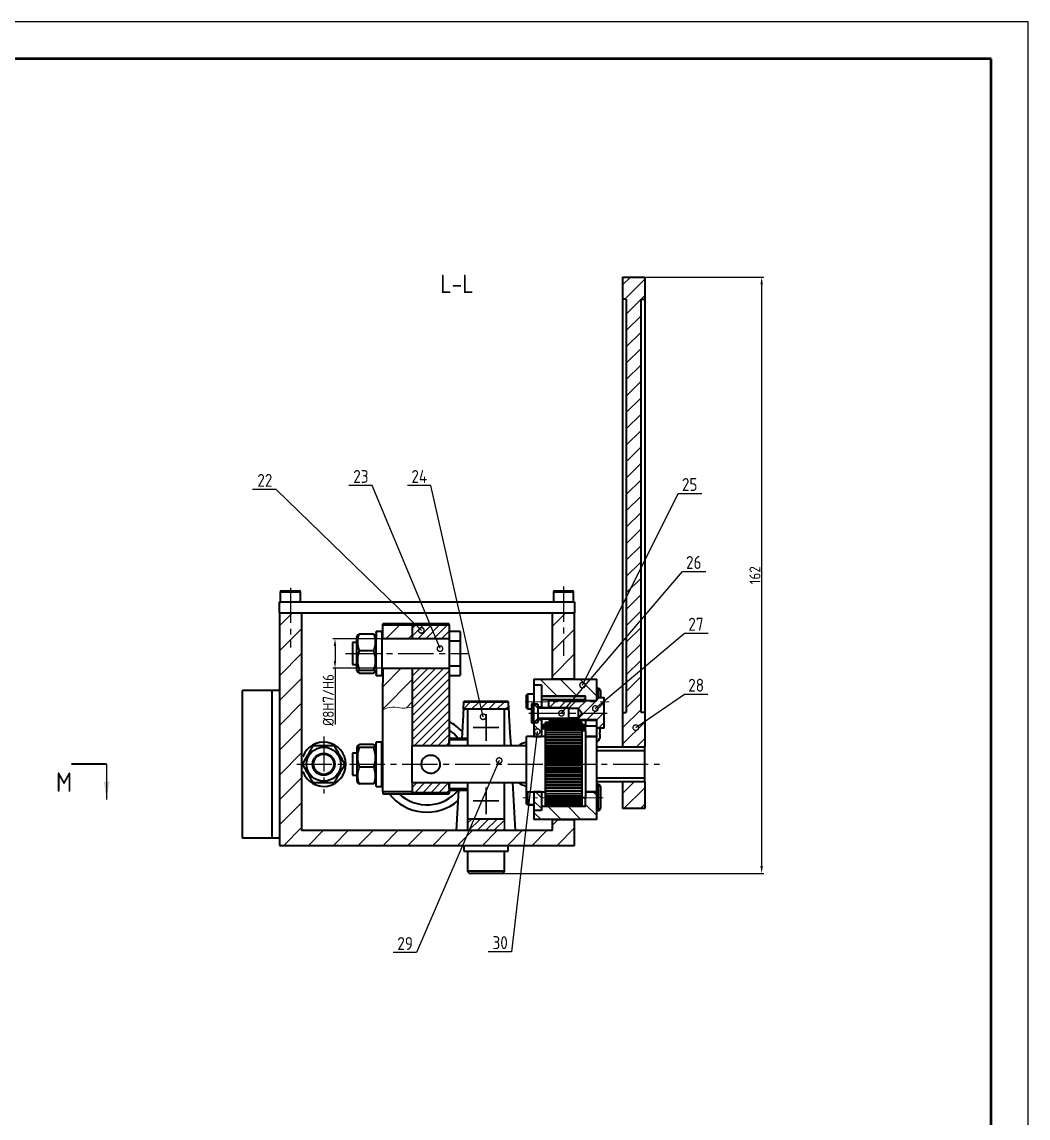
# Model space of a CAD drawing. Header units: millimetres. Extents: x -418 to 1730, y 105 to 1293.
# Drawn here: x 716 to 1262, y 699 to 1293 of the extents above; entities that cross this region are included whole.
import ezdxf
from ezdxf import colors
from ezdxf.entities.mleader import LeaderData, LeaderLine
from ezdxf.math import Vec2, Vec3

# ---------------------------------------------------------------- set-up
doc = ezdxf.new("R2010")
doc.units = ezdxf.units.MM
doc.linetypes.add('CENTER2', pattern=[28.575, 19.05, -3.175, 3.175, -3.175])
doc.linetypes.add('CENTERX2', pattern=[20.32, 12.7, -2.54, 2.54, -2.54])
for name, color, linetype, lineweight in [('中心线层', 6, 'CENTERX2', 15), ('剖面线层', 6, 'Continuous', 15), ('图形轮廓线', 7, 'Continuous', 35), ('图框线', 7, 'Continuous', 50), ('文字', 6, 'Continuous', 25), ('细实线', 6, 'Continuous', 25), ('轮廓实线层', 7, 'Continuous', 40)]:
    doc.layers.add(name, color=color, linetype=linetype, lineweight=lineweight)
doc.layers.add('细点画线', color=6, linetype='CENTER2')
doc.styles.get("Standard").update_dxf_attribs({"font": 'gbenor.shx', "bigfont": 'gbcbig.shx'})
doc.dimstyles.new('圆标注', dxfattribs={"dimtxt": 6, "dimasz": 4, "dimexe": 1.25, "dimexo": 0.625, "dimtad": 1, "dimlfac": 0.5, "dimdsep": 46, "dimtxsty": 'Standard', "dimcen": 2.5, "dimadec": 0, "dimazin": 0, "dimtfac": 1, "dimtmove": 0, "dimatfit": 3, "dimfxl": 1, "dimarcsym": 0})

# ---------------------------------------------------------------- blocks, each defined once
blk = doc.blocks.new('*D42')
at = {"layer": 'Defpoints', "color": 0, "transparency": 16777216}
for p in [(922.26, 958.68), (886.1, 942.68), (923.22, 942.68)]:
    blk.add_point(p, dxfattribs=at)
at = {"layer": '文字', "color": 0, "lineweight": -2, "transparency": 16777216}
for p, q in [((921.63, 958.68), (884.85, 958.68)), ((886.1, 954.68), (886.1, 946.68)), ((922.6, 942.68), (884.85, 942.68)), ((886.1, 942.68), (886.1, 912.18))]:
    blk.add_line(p, q, dxfattribs=at)
at = {"layer": '文字', "color": 0, "transparency": 16777216}
for points in [[(885.43, 954.68), (886.76, 954.68), (886.1, 958.68)], [(885.43, 946.68), (886.76, 946.68), (886.1, 942.68)]]:
    blk.add_solid(points, dxfattribs=at)
at = {"layer": '文字', "color": 0, "transparency": 16777216, "insert": (882.47, 925.43), "char_height": 6, "attachment_point": 5, "rotation": 90}
blk.add_mtext('%%C8H7/H6', dxfattribs=at)
blk = doc.blocks.new('_DotSmall')
at = {"color": 0, "linetype": 'ByBlock', "const_width": 0.5}
blk.add_lwpolyline([(-0.0625, 0, 1), (0.0625, 0, 1)], format="xyb", close=True, dxfattribs=at)
blk = doc.blocks.new('*D54')
at = {"layer": 'Defpoints', "color": 0, "transparency": 16777216}
for p in [(1053.96, 1154.68), (976.46, 831.48), (1117.35, 831.48)]:
    blk.add_point(p, dxfattribs=at)
at = {"layer": '文字', "color": 0, "lineweight": -2, "transparency": 16777216}
for p, q in [((1054.58, 1154.68), (1118.6, 1154.68)), ((1117.35, 1150.68), (1117.35, 835.48)), ((977.08, 831.48), (1118.6, 831.48))]:
    blk.add_line(p, q, dxfattribs=at)
at = {"layer": '文字', "color": 0, "transparency": 16777216}
for points in [[(1116.69, 1150.68), (1118.02, 1150.68), (1117.35, 1154.68)], [(1116.69, 835.48), (1118.02, 835.48), (1117.35, 831.48)]]:
    blk.add_solid(points, dxfattribs=at)
at = {"layer": '文字', "color": 0, "transparency": 16777216, "insert": (1113.73, 993.08), "char_height": 6, "attachment_point": 5, "rotation": 90}
blk.add_mtext('162', dxfattribs=at)

msp = doc.modelspace()

# ---------------------------------------------------------------- hatches: boundary and pattern name
at = {"layer": '剖面线层'}
h = msp.add_hatch(dxfattribs=at)
h.set_pattern_fill('ANSI31', color=256, scale=1.98)
h.set_pattern_definition([(45, (-3231.849, -954.1213), (-4.445227, 4.445227), [])])
h.paths.add_polyline_path([(1051.956, 1142.682), (1053.956, 1142.682), (1053.956, 1154.682), (1041.956, 1154.682), (1041.956, 1142.682), (1043.956, 1142.682), (1043.956, 978.453), (1051.956, 993.64)])
h.paths.add_polyline_path([(1051.956, 966.963), (1043.956, 957.935), (1043.956, 933.197), (1051.956, 939.094)])
h.paths.add_polyline_path([(1051.956, 993.64), (1043.956, 978.453), (1043.956, 957.935), (1051.956, 966.963)])
h.paths.add_polyline_path([(1053.956, 918.682), (1051.956, 918.682), (1051.956, 939.094), (1043.956, 933.197), (1043.956, 918.682), (1041.956, 918.682), (1041.956, 900.182), (1053.956, 900.182)])
h.paths.add_polyline_path([(1053.956, 881.182), (1041.956, 881.182), (1041.956, 866.682), (1053.956, 866.682)])
h = msp.add_hatch(dxfattribs=at)
h.set_pattern_fill('ANSI31', color=256, scale=3)
h.set_pattern_definition([(45, (-3231.849, -859.192), (-6.735192, 6.735192), [])])
h.paths.add_polyline_path([(867.956, 972.682), (855.956, 972.682), (855.956, 846.682), (958.607, 846.682), (962.225, 854.682), (867.956, 854.682)])
h.paths.add_polyline_path([(1015.956, 846.682), (1015.956, 860.682), (1003.956, 860.682), (1003.956, 854.682), (962.225, 854.682), (958.607, 846.682)])
h.paths.add_polyline_path([(1015.956, 972.682), (1003.956, 972.682), (1003.956, 936.682), (1015.956, 936.682)])
h = msp.add_hatch(dxfattribs=at)
h.set_pattern_fill('ANSI31', color=256, scale=2.7)
h.set_pattern_definition([(45, (-3231.849, -859.192), (-6.061673, 6.061673), [])])
edge = h.paths.add_edge_path()
edge.add_line((927.956, 942.682), (911.956, 942.682))
edge.add_line((911.956, 942.682), (911.956, 935.041))
edge.add_line((911.956, 935.041), (911.956, 920.154))
edge.add_spline(control_points=[(911.956, 920.154), (913.688, 920.866), (917.113, 922.274), (922.563, 920.585), (926.14, 921.313), (927.956, 921.682)], knot_values=[0, 0, 0, 0, 0.9083477, 1.7966765, 2.7128512, 2.7128512, 2.7128512, 2.7128512], degree=3, periodic=0)
edge.add_line((927.956, 921.682), (927.956, 942.682))
h.paths.add_polyline_path([(911.956, 966.174), (911.956, 958.682), (927.956, 958.682), (927.956, 966.174)])
h = msp.add_hatch(dxfattribs=at)
h.set_pattern_fill('ANSI31', color=256, scale=0.96)
h.set_pattern_definition([(45, (-3231.849, -859.1918), (-2.1552615, 2.1552615), [])])
h.paths.add_polyline_path([(947.956, 939.369), (947.956, 942.682), (927.956, 942.682), (927.956, 935.041), (927.956, 900.682), (947.956, 900.682)])
h.paths.add_polyline_path([(938.068, 966.174), (931.236, 966.174), (932.618, 963.674, -1), (933.162, 962.689, -1), (932.618, 963.674), (931.236, 966.174), (927.956, 966.174), (927.956, 958.682), (940.952, 958.682)])
h.paths.add_polyline_path([(947.956, 966.174), (938.068, 966.174), (940.952, 958.682), (947.956, 958.682), (947.956, 961.996)])
h.paths.add_polyline_path([(947.956, 880.682), (927.956, 880.682), (927.956, 875.19), (947.956, 875.19)])
h = msp.add_hatch(dxfattribs=at)
h.set_pattern_fill('ANSI31', color=256, scale=2.4, angle=90)
h.set_pattern_definition([(135, (-3391.959, -795.004), (-5.388154, -5.388154), [])])
h.paths.add_polyline_path([(993.956, 936.682), (993.956, 933.682), (997.956, 933.682), (997.956, 927.682), (1021.956, 927.682), (1021.956, 925.282), (1027.956, 925.282), (1027.956, 936.682)])
h.paths.add_polyline_path([(1021.956, 867.682), (997.956, 867.682), (997.956, 865.682), (993.956, 865.682), (993.956, 860.682), (1027.956, 860.682), (1027.956, 875.682), (1021.956, 875.682), (1021.956, 872.682)])
h = msp.add_hatch(dxfattribs=at)
h.set_pattern_fill('ANSI31', color=256, scale=1.2)
h.set_pattern_definition([(45, (-3391.9588, -795.0042), (-2.6940768, 2.6940768), [])])
h.paths.add_polyline_path([(1031.956, 926.859), (1027.956, 926.859), (1027.956, 925.282), (1001.956, 925.282), (1001.956, 921.282), (1012.656, 921.282), (1012.656, 920.782), (1017.956, 920.782), (1017.956, 915.782), (1012.656, 915.782), (1012.656, 915.282), (1001.956, 915.282), (1001.956, 914.773), (1027.956, 914.773), (1027.956, 910.282), (1031.956, 910.282)])
h = msp.add_hatch(dxfattribs=at)
h.set_pattern_fill('ANSI31', color=256, scale=1.32, angle=90)
h.set_pattern_definition([(135, (-3231.849, -795.0042), (-2.9634845, -2.9634845), [])])
h.paths.add_polyline_path([(997.956, 914.782), (995.956, 914.782), (995.956, 913.282), (993.956, 913.282), (993.956, 905.682), (997.956, 905.682)])
h.paths.add_polyline_path([(993.956, 868.546), (995.955, 865.682), (997.956, 865.682), (997.956, 867.682), (997.956, 875.682), (993.956, 875.682)])
at = {"layer": '文字'}
h = msp.add_hatch(dxfattribs=at)
h.set_pattern_fill('ANSI31', color=256, scale=1.02)
h.set_pattern_definition([(45, (-3231.849, -954.1213), (-2.2899653, 2.2899653), [])])
h.paths.add_polyline_path([(979.969, 924.456), (964.741, 924.456), (965.566, 920.427), (980.199, 920.427)])
h.paths.add_polyline_path([(964.741, 924.456), (955.943, 924.456), (955.713, 920.427), (965.566, 920.427)])
h.paths.add_polyline_path([(977.956, 860.937), (957.956, 860.937), (957.956, 854.682), (977.956, 854.682)])

# ---------------------------------------------------------------- linework, layer by layer
at = {"layer": '中心线层'}
for p, q in [((989.107, 924.517), (1034.682, 924.517)), ((1031.5, 872.406), (987.877, 872.406))]:
    msp.add_line(p, q, dxfattribs=at)
at = {"layer": '剖面线层'}
for p, q in [((1012.656, 920.782), (995.956, 920.782)), ((1012.656, 921.282), (1017.956, 921.282)), ((1012.656, 915.782), (995.956, 915.782)), ((1012.656, 915.282), (1017.956, 915.282)), ((989.956, 869.082), (993.956, 869.082))]:
    msp.add_line(p, q, dxfattribs=at)
msp.add_spline([(911.956, 920.154), (917.199, 921.644), (922.495, 921.051), (927.956, 921.682)], degree=3, dxfattribs=at)
at = {"layer": '图形轮廓线'}
for p, q in [((1017.956, 921.282), (1017.956, 920.782)), ((1017.956, 921.282), (1019.857, 918.282)), ((967.956, 917.783), (967.956, 903.326)), ((1019.857, 918.282), (1017.956, 915.282)), ((1017.956, 915.282), (1017.956, 915.782)), ((974.868, 910.555), (961.044, 910.555)), ((967.956, 863.581), (967.956, 878.038)), ((974.868, 870.81), (961.044, 870.81)), ((977.956, 860.937), (977.956, 854.682))]:
    msp.add_line(p, q, dxfattribs=at)
at = {"layer": '图框线'}
for p, q in [((1241.774, 1272.923), (-368.997, 1272.923)), ((1241.774, 124.923), (1241.774, 1272.923))]:
    msp.add_line(p, q, dxfattribs=at)
at = {"layer": '文字'}
msp.add_line((762.3, 890.682), (762.3, 871.632), dxfattribs=at)
msp.add_solid([(762.3, 871.632), (763.824, 881.157), (760.776, 881.157)], dxfattribs=at)
at = {"layer": '细实线'}
for p, q in [((1261.774, 1292.923), (-418.226, 1292.923)), ((1261.774, 104.923), (1261.774, 1292.923))]:
    msp.add_line(p, q, dxfattribs=at)
at = {"layer": '细点画线'}
for p, q in [((861.956, 986.333), (861.956, 953.839)), ((1009.956, 986.909), (1009.956, 949.335)), ((891.807, 950.682), (958.71, 950.682)), ((991.203, 918.282), (1033.559, 918.282)), ((879.956, 905.764), (879.956, 874.867)), ((865.412, 890.682), (1062.067, 890.682))]:
    msp.add_line(p, q, dxfattribs=at)
at = {"layer": '轮廓实线层'}
for p, q in [((1041.956, 1154.682), (1053.956, 1154.682)), ((1041.956, 1154.682), (1041.956, 1142.682)), ((1053.956, 1154.682), (1053.956, 1142.682)), ((1043.956, 1142.682), (1041.956, 1142.682)), ((1041.956, 1142.682), (1041.956, 1130.682)), ((1043.956, 1142.682), (1043.956, 918.682)), ((1051.956, 1142.682), (1053.956, 1142.682)), ((1051.956, 918.682), (1051.956, 1142.682)), ((1053.956, 1142.682), (1053.956, 1130.682)), ((1041.956, 1130.682), (1041.956, 930.682)), ((1053.956, 1130.682), (1053.956, 930.682)), ((856.456, 983.932), (856.456, 978.682)), ((861.956, 983.932), (856.456, 983.932)), ((857.206, 984.682), (861.956, 984.682)), ((861.956, 984.682), (866.706, 984.682)), ((867.456, 983.932), (861.956, 983.932)), ((867.456, 978.682), (867.456, 983.932)), ((1004.456, 983.932), (1004.456, 978.682)), ((1009.956, 983.932), (1004.456, 983.932)), ((1005.206, 984.682), (1009.956, 984.682)), ((1009.956, 984.682), (1014.706, 984.682)), ((1015.456, 983.932), (1009.956, 983.932)), ((1015.456, 978.682), (1015.456, 983.932)), ((855.956, 972.682), (855.956, 978.682)), ((855.956, 978.682), (1015.956, 978.682)), ((1015.956, 978.682), (1015.956, 972.682)), ((855.956, 972.682), (1015.956, 972.682)), ((855.956, 972.682), (855.956, 846.682)), ((855.956, 972.682), (867.956, 972.682)), ((867.956, 972.682), (867.956, 854.682)), ((1003.956, 936.682), (1003.956, 972.682)), ((1003.956, 972.682), (1015.956, 972.682)), ((1015.956, 936.682), (1015.956, 972.682)), ((911.556, 962.682), (908.356, 962.682)), ((908.356, 961.996), (908.356, 962.682)), ((911.556, 961.996), (911.556, 962.682)), ((927.956, 966.682), (911.956, 966.682)), ((911.956, 958.682), (911.956, 966.682)), ((911.956, 966.174), (927.956, 966.174)), ((947.956, 966.682), (927.956, 966.682)), ((927.956, 966.174), (927.956, 966.682)), ((927.956, 966.174), (947.956, 966.174)), ((927.956, 966.174), (927.956, 958.682)), ((947.956, 966.174), (947.956, 966.682)), ((947.956, 966.174), (947.956, 961.996)), ((953.956, 962.682), (947.956, 962.682)), ((953.956, 962.682), (953.956, 957.316)), ((897.956, 956.682), (895.556, 956.682)), ((895.556, 956.682), (895.556, 944.682)), ((898.65, 960.776), (897.956, 959.932)), ((897.956, 941.432), (897.956, 959.932)), ((899.282, 961.379), (898.65, 960.776)), ((899.282, 961.379), (907.03, 961.379)), ((907.758, 960.777), (907.03, 961.379)), ((908.356, 959.932), (907.758, 960.777)), ((908.356, 961.996), (908.356, 959.023)), ((908.356, 942.342), (908.356, 959.023)), ((911.556, 961.996), (911.556, 957.611)), ((947.956, 958.682), (911.556, 958.682)), ((911.556, 957.611), (911.556, 943.754)), ((947.956, 961.996), (947.956, 957.316)), ((953.956, 957.316), (947.956, 957.316)), ((947.956, 957.316), (947.956, 944.049)), ((953.956, 957.316), (953.956, 944.049)), ((899.282, 952.265), (907.03, 952.265)), ((895.556, 944.682), (897.956, 944.682)), ((897.956, 941.432), (898.391, 940.783)), ((899.282, 941.568), (907.03, 941.568)), ((899.282, 939.985), (907.03, 939.985)), ((907.921, 940.77), (908.356, 941.432)), ((908.356, 942.342), (908.356, 939.369)), ((908.356, 938.682), (908.356, 939.369)), ((908.356, 938.682), (911.556, 938.682)), ((911.556, 943.754), (911.556, 939.369)), ((911.556, 942.682), (947.956, 942.682)), ((911.556, 938.682), (911.556, 939.369)), ((911.956, 942.682), (911.956, 935.041)), ((927.956, 942.682), (927.956, 900.682)), ((927.956, 942.682), (927.956, 935.041)), ((947.956, 944.049), (947.956, 939.369)), ((947.956, 944.049), (953.956, 944.049)), ((947.956, 939.369), (947.956, 900.682)), ((947.956, 938.682), (953.956, 938.682)), ((953.956, 944.049), (953.956, 938.682)), ((911.956, 875.85), (911.956, 935.041)), ((993.956, 936.682), (1027.956, 936.682)), ((993.956, 936.682), (993.956, 933.682)), ((993.956, 933.682), (997.956, 933.682)), ((993.956, 933.682), (993.956, 923.282)), ((997.956, 933.682), (997.956, 921.782)), ((997.956, 933.682), (997.956, 927.682)), ((1015.956, 936.682), (1003.956, 936.682)), ((1027.956, 925.282), (1027.956, 936.682)), ((835.956, 850.682), (835.956, 930.682)), ((851.956, 930.682), (835.956, 930.682)), ((851.956, 850.682), (851.956, 930.682)), ((855.956, 930.682), (851.956, 930.682)), ((990.356, 928.682), (989.956, 928.282)), ((989.956, 927.951), (989.956, 928.282)), ((989.956, 921.082), (989.956, 927.951)), ((993.956, 928.682), (990.356, 928.682)), ((990.356, 928.682), (990.356, 928.314)), ((990.356, 928.314), (990.356, 920.682)), ((997.956, 927.682), (1021.956, 927.682)), ((997.956, 927.485), (1021.956, 927.485)), ((1021.956, 925.282), (1021.956, 927.682)), ((1028.956, 931.682), (1027.956, 931.682)), ((1027.956, 925.282), (1027.956, 926.859)), ((1027.956, 926.859), (1031.956, 926.859)), ((1028.956, 931.038), (1028.956, 931.682)), ((1028.956, 926.859), (1028.956, 931.038)), ((1029.956, 930.682), (1029.956, 930.13)), ((1029.956, 930.13), (1029.956, 926.859)), ((1031.956, 910.282), (1031.956, 926.859)), ((1041.956, 930.682), (1041.956, 918.682)), ((1053.956, 930.682), (1053.956, 900.182)), ((955.713, 920.427), (955.943, 924.456)), ((955.943, 924.456), (955.956, 924.682)), ((955.943, 924.456), (979.969, 924.456)), ((979.956, 924.682), (955.956, 924.682)), ((979.956, 924.682), (979.969, 924.456)), ((979.969, 924.456), (980.199, 920.427)), ((989.956, 921.082), (990.356, 920.682)), ((993.756, 923.482), (992.656, 923.482)), ((992.656, 923.482), (992.656, 913.082)), ((995.956, 921.282), (993.756, 923.482)), ((993.756, 923.482), (993.756, 913.082)), ((995.956, 923.282), (993.956, 923.282)), ((995.956, 923.282), (995.956, 921.782)), ((995.956, 921.782), (997.956, 921.782)), ((995.956, 921.782), (995.956, 921.282)), ((1012.656, 921.282), (995.956, 921.282)), ((995.956, 921.282), (995.956, 915.282)), ((1021.956, 925.649), (997.956, 925.649)), ((997.956, 921.782), (997.956, 921.282)), ((1001.956, 921.282), (1001.956, 925.282)), ((1001.956, 925.282), (1027.956, 925.282)), ((1012.656, 921.282), (1012.656, 915.282)), ((1017.956, 920.782), (1012.656, 920.782)), ((1017.956, 920.782), (1017.956, 915.782)), ((1021.956, 925.282), (1027.956, 925.282)), ((980.199, 920.427), (955.713, 920.427)), ((957.956, 920.427), (957.956, 900.682)), ((977.956, 900.682), (977.956, 920.427)), ((990.356, 920.682), (992.656, 920.682)), ((993.756, 913.082), (995.956, 915.282)), ((995.956, 915.282), (1012.656, 915.282)), ((995.956, 915.282), (995.956, 914.782)), ((997.956, 914.782), (995.956, 914.782)), ((995.956, 914.782), (995.956, 913.282)), ((997.956, 915.282), (997.956, 914.782)), ((997.956, 914.782), (997.956, 905.682)), ((1001.956, 914.773), (1001.956, 915.282)), ((1027.956, 914.773), (1001.956, 914.773)), ((1001.956, 914.773), (1001.956, 914.599)), ((1012.656, 915.782), (1017.956, 915.782)), ((1027.956, 910.282), (1027.956, 914.773)), ((1041.956, 918.682), (1043.956, 918.682)), ((1041.956, 918.682), (1041.956, 900.182)), ((1053.956, 918.682), (1051.956, 918.682)), ((992.656, 913.082), (993.756, 913.082)), ((993.956, 913.282), (995.956, 913.282)), ((993.956, 913.282), (993.956, 905.682)), ((999.956, 912.06), (997.956, 912.06)), ((999.956, 911.666), (997.956, 911.666)), ((999.956, 911.271), (997.956, 911.271)), ((999.956, 910.877), (997.956, 910.877)), ((999.956, 909.782), (997.956, 909.782)), ((1019.956, 913.282), (999.956, 913.282)), ((999.956, 913.282), (999.956, 913.204)), ((999.956, 913.204), (1019.956, 913.204)), ((999.956, 913.204), (999.956, 913.188)), ((1019.956, 913.188), (999.956, 913.188)), ((999.956, 913.188), (999.956, 912.955)), ((999.956, 912.955), (1019.956, 912.955)), ((999.956, 912.955), (999.956, 912.923)), ((1019.956, 912.923), (999.956, 912.923)), ((999.956, 912.923), (999.956, 912.536)), ((999.956, 912.536), (1019.956, 912.536)), ((999.956, 912.536), (999.956, 912.488)), ((1019.956, 912.488), (999.956, 912.488)), ((999.956, 912.488), (999.956, 911.951)), ((999.956, 911.951), (1019.956, 911.951)), ((999.956, 911.951), (999.956, 911.888)), ((1019.956, 911.888), (999.956, 911.888)), ((999.956, 911.888), (999.956, 911.204)), ((999.956, 911.204), (1019.956, 911.204)), ((999.956, 911.204), (999.956, 911.126)), ((1019.956, 911.126), (999.956, 911.126)), ((999.956, 911.126), (999.956, 910.3)), ((999.956, 910.3), (1019.956, 910.3)), ((999.956, 910.3), (999.956, 910.208)), ((1019.956, 910.208), (999.956, 910.208)), ((999.956, 910.208), (999.956, 909.248)), ((999.956, 909.248), (1019.956, 909.248)), ((999.956, 909.248), (999.956, 909.142)), ((1019.956, 909.142), (999.956, 909.142)), ((999.956, 909.142), (999.956, 908.054)), ((1001.956, 914.599), (1027.956, 914.599)), ((1001.956, 914.593), (1001.956, 914.599)), ((1001.956, 914.593), (1027.956, 914.593)), ((1019.956, 913.282), (1019.956, 913.204)), ((1019.956, 913.204), (1019.956, 913.188)), ((1019.956, 913.188), (1019.956, 912.955)), ((1019.956, 912.955), (1019.956, 912.923)), ((1019.956, 912.923), (1019.956, 912.536)), ((1019.956, 912.536), (1019.956, 912.488)), ((1019.956, 912.488), (1019.956, 911.951)), ((1021.956, 912.06), (1019.956, 912.06)), ((1019.956, 911.951), (1019.956, 911.888)), ((1019.956, 911.888), (1019.956, 911.204)), ((1021.956, 911.666), (1019.956, 911.666)), ((1021.956, 911.271), (1019.956, 911.271)), ((1019.956, 911.204), (1019.956, 911.126)), ((1019.956, 911.126), (1019.956, 910.3)), ((1021.956, 910.877), (1019.956, 910.877)), ((1019.956, 910.3), (1019.956, 910.208)), ((1019.956, 910.208), (1019.956, 909.248)), ((1021.956, 909.782), (1019.956, 909.782)), ((1019.956, 909.248), (1019.956, 909.142)), ((1019.956, 909.142), (1019.956, 908.054)), ((1021.956, 914.593), (1021.956, 911.282)), ((1027.956, 911.282), (1021.956, 911.282)), ((1021.956, 908.682), (1021.956, 911.282)), ((1027.956, 905.682), (1027.956, 911.282)), ((1031.956, 910.282), (1027.956, 910.282)), ((1029.528, 909.97), (1029.448, 910.282)), ((1029.518, 909.969), (1029.556, 909.572)), ((1029.556, 909.572), (1029.556, 907.822)), ((957.956, 904.682), (947.956, 904.682)), ((947.956, 904.099), (957.956, 904.099)), ((947.956, 900.682), (947.956, 904.099)), ((999.956, 905.682), (989.956, 905.682)), ((989.956, 890.682), (989.956, 905.682)), ((993.956, 905.682), (997.956, 905.682)), ((999.956, 908.054), (1019.956, 908.054)), ((999.956, 908.054), (999.956, 907.936)), ((1019.956, 907.936), (999.956, 907.936)), ((999.956, 907.936), (999.956, 906.728)), ((999.956, 906.728), (1019.956, 906.728)), ((999.956, 906.728), (999.956, 906.598)), ((1019.956, 906.598), (999.956, 906.598)), ((999.956, 906.598), (999.956, 905.335)), ((1019.956, 905.335), (999.956, 905.335)), ((999.956, 905.335), (999.956, 905.28)), ((999.956, 905.28), (1019.956, 905.28)), ((999.956, 905.28), (999.956, 905.139)), ((1019.956, 905.139), (999.956, 905.139)), ((999.956, 905.139), (999.956, 903.885)), ((1019.956, 903.885), (999.956, 903.885)), ((999.956, 903.885), (999.956, 903.72)), ((999.956, 903.72), (1019.956, 903.72)), ((999.956, 903.72), (999.956, 903.57)), ((1019.956, 903.57), (999.956, 903.57)), ((999.956, 903.57), (999.956, 902.335)), ((1021.956, 908.682), (1019.956, 908.682)), ((1019.956, 908.054), (1019.956, 907.936)), ((1019.956, 907.936), (1019.956, 906.728)), ((1019.956, 906.728), (1019.956, 906.598)), ((1019.956, 906.598), (1019.956, 905.335)), ((1019.956, 905.335), (1019.956, 905.28)), ((1019.956, 905.28), (1019.956, 905.139)), ((1019.956, 905.139), (1019.956, 903.885)), ((1019.956, 903.885), (1019.956, 903.72)), ((1019.956, 903.72), (1019.956, 903.57)), ((1019.956, 903.57), (1019.956, 902.335)), ((1021.956, 908.682), (1021.956, 872.682)), ((1027.956, 905.682), (1021.956, 905.682)), ((1021.956, 905.682), (1027.956, 905.682)), ((1027.956, 890.682), (1027.956, 905.682)), ((1029.518, 907.822), (1029.518, 906.742)), ((1029.556, 907.822), (1029.518, 907.822)), ((1029.518, 906.742), (1029.556, 906.742)), ((1029.556, 904.993), (1029.518, 904.596)), ((1029.556, 906.742), (1029.556, 904.993)), ((898.471, 900.824), (897.956, 899.932)), ((897.956, 899.932), (897.956, 881.432)), ((907.03, 901.379), (899.282, 901.379)), ((907.03, 899.797), (899.282, 899.797)), ((908.356, 899.932), (907.817, 900.866)), ((911.556, 902.682), (908.356, 902.682)), ((908.356, 890.682), (908.356, 902.682)), ((911.556, 890.682), (911.556, 902.682)), ((911.556, 899.662), (911.956, 900.682)), ((911.956, 898.682), (911.556, 898.682)), ((989.956, 900.682), (927.956, 900.682)), ((927.956, 890.682), (927.956, 900.682)), ((1019.956, 902.335), (999.956, 902.335)), ((999.956, 902.335), (999.956, 902.062)), ((999.956, 902.062), (1019.956, 902.062)), ((999.956, 902.062), (999.956, 901.903)), ((1019.956, 901.903), (999.956, 901.903)), ((999.956, 901.903), (999.956, 900.697)), ((1019.956, 900.697), (999.956, 900.697)), ((999.956, 900.697), (999.956, 900.317)), ((999.956, 900.317), (1019.956, 900.317)), ((999.956, 900.317), (999.956, 900.15)), ((1019.956, 900.15), (999.956, 900.15)), ((999.956, 900.15), (999.956, 898.982)), ((1019.956, 898.982), (999.956, 898.982)), ((999.956, 898.982), (999.956, 898.498)), ((999.956, 898.498), (1019.956, 898.498)), ((999.956, 898.498), (999.956, 898.326)), ((1019.956, 898.326), (999.956, 898.326)), ((999.956, 898.326), (999.956, 897.204)), ((1019.956, 897.204), (999.956, 897.204)), ((999.956, 897.204), (999.956, 896.62)), ((1019.956, 902.335), (1019.956, 902.062)), ((1019.956, 902.062), (1019.956, 901.903)), ((1019.956, 901.903), (1019.956, 900.697)), ((1019.956, 900.697), (1019.956, 900.317)), ((1019.956, 900.317), (1019.956, 900.15)), ((1019.956, 900.15), (1019.956, 898.982)), ((1019.956, 898.982), (1019.956, 898.498)), ((1019.956, 898.498), (1019.956, 898.326)), ((1019.956, 898.326), (1019.956, 897.204)), ((1019.956, 897.204), (1019.956, 896.62)), ((1027.956, 900.182), (1053.956, 900.182)), ((1053.956, 898.014), (1027.956, 898.014)), ((1053.956, 898.014), (1053.956, 900.182)), ((1053.956, 883.351), (1053.956, 898.014)), ((897.956, 896.682), (895.556, 896.682)), ((895.556, 896.682), (895.556, 884.682)), ((999.956, 896.62), (1019.956, 896.62)), ((999.956, 896.62), (999.956, 896.443)), ((1019.956, 896.443), (999.956, 896.443)), ((999.956, 896.443), (999.956, 895.377)), ((1019.956, 895.377), (999.956, 895.377)), ((999.956, 895.377), (999.956, 894.697)), ((999.956, 894.697), (1019.956, 894.697)), ((999.956, 894.697), (999.956, 894.516)), ((1019.956, 894.516), (999.956, 894.516)), ((999.956, 894.516), (999.956, 893.513)), ((1019.956, 893.513), (999.956, 893.513)), ((999.956, 893.513), (999.956, 892.743)), ((999.956, 892.743), (1019.956, 892.743)), ((999.956, 892.743), (999.956, 892.561)), ((1019.956, 892.561), (999.956, 892.561)), ((999.956, 892.561), (999.956, 891.628)), ((999.956, 891.628), (1019.956, 891.628)), ((999.956, 891.628), (999.956, 890.774)), ((1019.956, 896.62), (1019.956, 896.443)), ((1019.956, 896.443), (1019.956, 895.377)), ((1019.956, 895.377), (1019.956, 894.697)), ((1019.956, 894.697), (1019.956, 894.516)), ((1019.956, 894.516), (1019.956, 893.513)), ((1019.956, 893.513), (1019.956, 892.743)), ((1019.956, 892.743), (1019.956, 892.561)), ((1019.956, 892.561), (1019.956, 891.628)), ((1019.956, 891.628), (1019.956, 890.774)), ((762.3, 890.682), (743.25, 890.682)), ((907.03, 889.1), (899.282, 889.1)), ((908.356, 878.682), (908.356, 890.682)), ((911.556, 878.682), (911.556, 890.682)), ((927.956, 880.682), (927.956, 890.682)), ((989.956, 875.682), (989.956, 890.682)), ((999.956, 890.774), (1019.956, 890.774)), ((999.956, 890.774), (999.956, 890.591)), ((1019.956, 890.591), (999.956, 890.591)), ((999.956, 890.591), (999.956, 889.736)), ((1019.956, 889.736), (999.956, 889.736)), ((999.956, 889.736), (999.956, 888.804)), ((999.956, 888.804), (1019.956, 888.804)), ((999.956, 888.804), (999.956, 888.621)), ((1019.956, 888.621), (999.956, 888.621)), ((999.956, 888.621), (999.956, 887.851)), ((1019.956, 887.851), (999.956, 887.851)), ((999.956, 887.851), (999.956, 886.848)), ((999.956, 886.848), (1019.956, 886.848)), ((999.956, 886.848), (999.956, 886.667)), ((1019.956, 886.667), (999.956, 886.667)), ((999.956, 886.667), (999.956, 885.988)), ((1019.956, 885.988), (999.956, 885.988)), ((999.956, 885.988), (999.956, 884.922)), ((1019.956, 890.774), (1019.956, 890.591)), ((1019.956, 890.591), (1019.956, 889.736)), ((1019.956, 889.736), (1019.956, 888.804)), ((1019.956, 888.804), (1019.956, 888.621)), ((1019.956, 888.621), (1019.956, 887.851)), ((1019.956, 887.851), (1019.956, 886.848)), ((1019.956, 886.848), (1019.956, 886.667)), ((1019.956, 886.667), (1019.956, 885.988)), ((1019.956, 885.988), (1019.956, 884.922)), ((1027.956, 875.682), (1027.956, 890.682)), ((895.556, 884.682), (897.956, 884.682)), ((897.956, 881.432), (898.471, 880.54)), ((898.554, 880.588), (899.282, 879.985)), ((907.03, 879.985), (899.282, 879.985)), ((907.03, 879.985), (907.662, 880.588)), ((907.817, 880.499), (908.356, 881.432)), ((911.556, 882.682), (911.956, 882.682)), ((911.956, 880.682), (911.556, 881.702)), ((927.956, 880.682), (989.956, 880.682)), ((927.956, 880.682), (927.956, 875.19)), ((947.956, 877.266), (947.956, 880.682)), ((947.956, 880.682), (947.956, 875.19)), ((957.956, 880.682), (957.956, 854.682)), ((977.956, 860.937), (977.956, 880.682)), ((983.956, 854.682), (982.47, 880.682)), ((999.956, 884.922), (1019.956, 884.922)), ((999.956, 884.922), (999.956, 884.744)), ((1019.956, 884.744), (999.956, 884.744)), ((999.956, 884.744), (999.956, 884.161)), ((1019.956, 884.161), (999.956, 884.161)), ((999.956, 884.161), (999.956, 883.039)), ((999.956, 883.039), (1019.956, 883.039)), ((999.956, 883.039), (999.956, 882.866)), ((1019.956, 882.866), (999.956, 882.866)), ((999.956, 882.866), (999.956, 882.383)), ((1019.956, 882.383), (999.956, 882.383)), ((999.956, 882.383), (999.956, 881.214)), ((999.956, 881.214), (1019.956, 881.214)), ((999.956, 881.214), (999.956, 881.048)), ((1019.956, 881.048), (999.956, 881.048)), ((999.956, 881.048), (999.956, 880.668)), ((1019.956, 880.668), (999.956, 880.668)), ((999.956, 880.668), (999.956, 879.462)), ((999.956, 879.462), (1019.956, 879.462)), ((999.956, 879.462), (999.956, 879.303)), ((1019.956, 879.303), (999.956, 879.303)), ((999.956, 879.303), (999.956, 879.029)), ((1019.956, 884.922), (1019.956, 884.744)), ((1019.956, 884.744), (1019.956, 884.161)), ((1019.956, 884.161), (1019.956, 883.039)), ((1019.956, 883.039), (1019.956, 882.866)), ((1019.956, 882.866), (1019.956, 882.383)), ((1019.956, 882.383), (1019.956, 881.214)), ((1019.956, 881.214), (1019.956, 881.048)), ((1019.956, 881.048), (1019.956, 880.668)), ((1019.956, 880.668), (1019.956, 879.462)), ((1019.956, 879.462), (1019.956, 879.303)), ((1019.956, 879.303), (1019.956, 879.029)), ((1027.956, 883.351), (1053.956, 883.351)), ((1053.956, 881.182), (1027.956, 881.182)), ((1028.956, 879.682), (1027.956, 879.682)), ((1028.956, 879.038), (1028.956, 879.682)), ((1041.956, 881.182), (1041.956, 866.682)), ((1053.956, 881.182), (1053.956, 883.351)), ((1053.956, 881.182), (1053.956, 866.682)), ((908.356, 878.682), (911.556, 878.682)), ((911.956, 875.85), (927.956, 875.85)), ((911.956, 875.85), (911.956, 874.682)), ((911.956, 874.682), (927.956, 874.682)), ((947.956, 875.19), (927.956, 875.19)), ((927.956, 874.682), (927.956, 875.19)), ((927.956, 874.682), (947.956, 874.682)), ((957.956, 877.266), (947.956, 877.266)), ((947.956, 876.682), (957.956, 876.682)), ((947.956, 874.682), (947.956, 875.19)), ((951.956, 854.682), (953.213, 876.682)), ((989.956, 875.682), (999.956, 875.682)), ((989.956, 869.082), (989.956, 875.682)), ((990.356, 875.682), (990.356, 868.682)), ((997.956, 875.682), (993.956, 875.682)), ((993.956, 875.682), (993.956, 865.682)), ((997.956, 875.682), (997.956, 865.682)), ((1019.956, 879.029), (999.956, 879.029)), ((999.956, 879.029), (999.956, 877.795)), ((999.956, 877.795), (1019.956, 877.795)), ((999.956, 877.795), (999.956, 877.644)), ((1019.956, 877.644), (999.956, 877.644)), ((999.956, 877.644), (999.956, 877.479)), ((1019.956, 877.479), (999.956, 877.479)), ((999.956, 877.479), (999.956, 876.226)), ((999.956, 876.226), (1019.956, 876.226)), ((999.956, 876.226), (999.956, 876.085)), ((1019.956, 876.085), (999.956, 876.085)), ((999.956, 876.085), (999.956, 876.03)), ((1019.956, 876.03), (999.956, 876.03)), ((999.956, 876.03), (999.956, 874.767)), ((999.956, 874.767), (1019.956, 874.767)), ((999.956, 874.767), (999.956, 874.637)), ((1019.956, 874.637), (999.956, 874.637)), ((999.956, 874.637), (999.956, 873.429)), ((999.956, 873.429), (1019.956, 873.429)), ((999.956, 873.429), (999.956, 873.311)), ((1019.956, 873.311), (999.956, 873.311)), ((999.956, 873.311), (999.956, 872.222)), ((1019.956, 879.029), (1019.956, 877.795)), ((1019.956, 877.795), (1019.956, 877.644)), ((1019.956, 877.644), (1019.956, 877.479)), ((1019.956, 877.479), (1019.956, 876.226)), ((1019.956, 876.226), (1019.956, 876.085)), ((1019.956, 876.085), (1019.956, 876.03)), ((1019.956, 876.03), (1019.956, 874.767)), ((1019.956, 874.767), (1019.956, 874.637)), ((1019.956, 874.637), (1019.956, 873.429)), ((1019.956, 873.429), (1019.956, 873.311)), ((1019.956, 873.311), (1019.956, 872.222)), ((1021.956, 875.682), (1027.956, 875.682)), ((1027.956, 875.682), (1021.956, 875.682)), ((1027.956, 860.682), (1027.956, 875.682)), ((1028.956, 865.682), (1028.956, 879.038)), ((1029.956, 878.682), (1029.956, 878.13)), ((1029.956, 878.13), (1029.956, 866.682)), ((989.956, 869.082), (990.356, 868.682)), ((990.356, 868.682), (993.956, 868.682)), ((1021.956, 867.682), (997.956, 867.682)), ((997.956, 867.682), (997.956, 865.682)), ((999.956, 872.222), (1019.956, 872.222)), ((999.956, 872.222), (999.956, 872.117)), ((1019.956, 872.117), (999.956, 872.117)), ((999.956, 872.117), (999.956, 871.156)), ((999.956, 871.156), (1019.956, 871.156)), ((999.956, 871.156), (999.956, 871.064)), ((1019.956, 871.064), (999.956, 871.064)), ((999.956, 871.064), (999.956, 870.239)), ((999.956, 870.239), (1019.956, 870.239)), ((999.956, 870.239), (999.956, 870.161)), ((1019.956, 870.161), (999.956, 870.161)), ((999.956, 870.161), (999.956, 869.477)), ((999.956, 869.477), (1019.956, 869.477)), ((999.956, 869.477), (999.956, 869.414)), ((1019.956, 869.414), (999.956, 869.414)), ((999.956, 869.414), (999.956, 868.876)), ((999.956, 868.876), (1019.956, 868.876)), ((999.956, 868.876), (999.956, 868.829)), ((1019.956, 868.829), (999.956, 868.829)), ((999.956, 868.829), (999.956, 868.442)), ((999.956, 868.442), (1019.956, 868.442)), ((999.956, 868.442), (999.956, 868.41)), ((1019.956, 868.41), (999.956, 868.41)), ((999.956, 868.41), (999.956, 868.177)), ((999.956, 868.177), (1019.956, 868.177)), ((999.956, 868.177), (999.956, 868.161)), ((1019.956, 868.161), (999.956, 868.161)), ((999.956, 868.161), (999.956, 868.083)), ((999.956, 868.083), (1019.956, 868.083)), ((1019.956, 872.682), (1021.956, 872.682)), ((1019.956, 872.222), (1019.956, 872.117)), ((1019.956, 872.117), (1019.956, 871.156)), ((1019.956, 871.156), (1019.956, 871.064)), ((1019.956, 871.064), (1019.956, 870.239)), ((1019.956, 870.239), (1019.956, 870.161)), ((1019.956, 870.161), (1019.956, 869.477)), ((1019.956, 869.477), (1019.956, 869.414)), ((1019.956, 869.414), (1019.956, 868.876)), ((1019.956, 868.876), (1019.956, 868.829)), ((1019.956, 868.829), (1019.956, 868.442)), ((1019.956, 868.442), (1019.956, 868.41)), ((1019.956, 868.41), (1019.956, 868.177)), ((1019.956, 868.177), (1019.956, 868.161)), ((1019.956, 868.161), (1019.956, 868.083)), ((1021.956, 867.682), (1021.956, 872.682)), ((997.956, 865.682), (993.956, 865.682)), ((993.956, 865.682), (993.956, 860.682)), ((1027.956, 865.682), (1028.956, 865.682)), ((1053.956, 866.682), (1041.956, 866.682)), ((977.956, 860.937), (957.956, 860.937)), ((1027.956, 860.682), (993.956, 860.682)), ((1003.956, 854.682), (1003.956, 860.682)), ((1003.956, 860.682), (1015.956, 860.682)), ((1015.956, 846.682), (1015.956, 860.682)), ((851.956, 850.682), (835.956, 850.682)), ((855.956, 850.682), (851.956, 850.682)), ((1003.956, 854.682), (867.956, 854.682)), ((977.956, 854.682), (957.956, 854.682)), ((855.956, 846.682), (1015.956, 846.682)), ((955.956, 846.682), (955.956, 843.482)), ((955.956, 843.482), (967.956, 843.482)), ((957.956, 843.482), (957.956, 832.982)), ((967.956, 843.482), (979.956, 843.482)), ((977.956, 832.982), (977.956, 843.482)), ((979.956, 843.482), (979.956, 846.682)), ((957.956, 832.982), (970.12, 832.982)), ((970.12, 832.982), (977.956, 832.982)), ((969.795, 831.482), (959.456, 831.482)), ((976.456, 831.482), (969.795, 831.482))]:
    msp.add_line(p, q, dxfattribs=at)
at = {"layer": '轮廓实线层', "flags": 128}
for points in [[(955.713, 920.427), (955.698, 920.165), (955.627, 918.923), (955.516, 916.973), (955.366, 914.363), (955.183, 911.153), (954.97, 907.421), (954.813, 904.682)], [(980.199, 920.427), (980.214, 920.165), (980.285, 918.923), (980.397, 916.973), (980.546, 914.363), (980.729, 911.153), (980.943, 907.421), (981.181, 903.255), (981.328, 900.682)], [(952.927, 904.682), (950.431, 907.25), (947.956, 909.121)]]:
    msp.add_lwpolyline(points, dxfattribs=at)
at = {"layer": '轮廓实线层'}
for radius in [9.25, 6, 5.5]:
    msp.add_circle((879.956, 890.682), radius, dxfattribs=at)
for centre, radius, start, end in [((857.206, 983.932), 0.75, 90, 180), ((866.706, 983.932), 0.75, 0, 90), ((1005.206, 983.932), 0.75, 90, 180), ((1014.706, 983.932), 0.75, 0, 90), ((1028.956, 930.682), 1, 0, 90), ((935.956, 890.682), 26, 42.831695, 62.513574), ((1027.556, 904.93), 2, 281.536959, 350.344349), ((879.956, 890.682), 12, 0, 160.427207), ((991.956, 890.682), 12, 99.594068, 123.55731), ((879.956, 890.682), 12, 199.572793, 0), ((991.956, 890.682), 12, 236.44269, 260.405932), ((1028.956, 878.682), 1, 0, 90), ((935.956, 890.682), 26, 217.979872, 310.627329), ((935.956, 890.682), 22, 226.658242, 320.478804), ((1028.956, 866.682), 1, 270, 0), ((959.456, 832.982), 1.5, 180, 270), ((976.456, 832.982), 1.5, 270, 0)]:
    msp.add_arc(centre, radius, start, end, dxfattribs=at)
for points, knots in [([(899.282, 952.265), (898.944, 953.353), (898.136, 955.953), (898.495, 959.095), (899.146, 960.985), (899.282, 961.379)], [0, 0, 0, 0, 0.3629547, 0.866944, 1, 1, 1, 1]), ([(907.03, 961.379), (907.166, 960.985), (907.817, 959.095), (908.177, 955.953), (907.368, 953.353), (907.03, 952.265)], [0, 0, 0, 0, 0.1330559, 0.6370453, 1, 1, 1, 1]), ([(899.282, 941.568), (898.816, 943.479), (897.944, 947.054), (898.857, 950.61), (899.282, 952.265)], [0, 0, 0, 0, 0.5347159, 1, 1, 1, 1]), ([(907.03, 952.265), (907.496, 950.354), (908.368, 946.779), (907.455, 943.223), (907.03, 941.568)], [0, 0, 0, 0, 0.5347159, 1, 1, 1, 1]), ([(899.282, 939.985), (898.816, 940.268), (897.944, 940.797), (898.857, 941.323), (899.282, 941.568)], [0, 0, 0, 0, 0.5347151, 1, 1, 1, 1]), ([(907.03, 941.568), (907.496, 941.285), (908.368, 940.756), (907.455, 940.23), (907.03, 939.985)], [0, 0, 0, 0, 0.5347176, 1, 1, 1, 1]), ([(874.183, 900.682), (873.151, 898.896), (871.222, 895.554), (869.302, 892.229), (868.409, 890.682)], [0, 0, 0, 0, 0.5347163, 1, 1, 1, 1]), ([(885.73, 900.682), (884.351, 900.682), (881.058, 900.682), (877.076, 900.682), (874.683, 900.682), (874.183, 900.682)], [0, 0, 0, 0, 0.3629548, 0.8669435, 1, 1, 1, 1]), ([(891.503, 890.682), (890.472, 892.469), (888.542, 895.81), (886.623, 899.135), (885.73, 900.682)], [0, 0, 0, 0, 0.5347164, 1, 1, 1, 1]), ([(899.282, 899.797), (898.816, 900.079), (897.944, 900.608), (898.857, 901.134), (899.282, 901.379)], [0, 0, 0, 0, 0.5347151, 1, 1, 1, 1]), ([(899.282, 889.1), (898.816, 891.011), (897.944, 894.585), (898.857, 898.142), (899.282, 899.797)], [0, 0, 0, 0, 0.5347164, 1, 1, 1, 1]), ([(907.03, 901.379), (907.496, 901.096), (908.368, 900.568), (907.455, 900.041), (907.03, 899.797)], [0, 0, 0, 0, 0.5347176, 1, 1, 1, 1]), ([(907.03, 899.797), (907.496, 897.885), (908.368, 894.311), (907.455, 890.755), (907.03, 889.1)], [0, 0, 0, 0, 0.5347164, 1, 1, 1, 1]), ([(942.956, 890.682), (942.907, 891.209), (942.81, 892.26), (942.056, 893.678), (940.906, 894.836), (939.372, 895.583), (937.691, 895.761), (936.15, 895.424), (934.802, 894.667), (933.686, 893.467), (933.001, 891.889), (932.894, 890.208), (933.293, 888.674), (934.126, 887.34), (935.39, 886.278), (936.995, 885.675), (938.658, 885.65), (940.144, 886.104), (941.442, 886.978), (942.459, 888.294), (942.913, 889.643), (942.947, 890.457), (942.956, 890.682)], [0, 0, 0, 0, 0.0493961, 0.0986776, 0.1509624, 0.2072463, 0.2600856, 0.3066489, 0.3543439, 0.4080857, 0.4642569, 0.5157467, 0.5632776, 0.6122012, 0.6659424, 0.7222034, 0.7730213, 0.8190541, 0.8682148, 0.9233382, 0.9787379, 1, 1, 1, 1]), ([(868.409, 890.682), (869.441, 888.896), (871.37, 885.554), (873.289, 882.229), (874.183, 880.682)], [0, 0, 0, 0, 0.5347163, 1, 1, 1, 1]), ([(885.73, 880.682), (886.761, 882.469), (888.69, 885.81), (890.61, 889.135), (891.503, 890.682)], [0, 0, 0, 0, 0.5347163, 1, 1, 1, 1]), ([(899.282, 879.985), (899.146, 880.38), (898.495, 882.27), (898.136, 885.412), (898.944, 888.011), (899.282, 889.1)], [0, 0, 0, 0, 0.1330558, 0.6370443, 1, 1, 1, 1]), ([(907.03, 889.1), (907.368, 888.011), (908.177, 885.412), (907.817, 882.27), (907.166, 880.38), (907.03, 879.985)], [0, 0, 0, 0, 0.3629557, 0.8669443, 1, 1, 1, 1]), ([(874.183, 880.682), (874.683, 880.682), (877.076, 880.682), (881.058, 880.682), (884.351, 880.682), (885.73, 880.682)], [0, 0, 0, 0, 0.1330565, 0.6370452, 1, 1, 1, 1])]:
    msp.add_open_spline(points, degree=3, knots=knots, dxfattribs=at)

# ---------------------------------------------------------------- texts
at = {"layer": '文字', "insert": (943.157, 1155.953), "char_height": 10, "attachment_point": 1}
msp.add_mtext_dynamic_manual_height_columns('L-L', width=16.9534, gutter_width=12.5, heights=[0], dxfattribs=at)
at = {"layer": '文字', "insert": (734.853, 886.225), "char_height": 10.5, "attachment_point": 1}
msp.add_mtext('M', dxfattribs=at)

# ---------------------------------------------------------------- dimensions: what is measured, and where the dimension line sits
at = {"layer": '文字'}
for base, p1, p2, text, picture, middle in [((1117.352, 831.482), (1053.956, 1154.682), (976.456, 831.482), '162', '*D54', (1117.352, 993.082)), ((886.096, 942.682), (922.258, 958.682), (923.22, 942.682), '%%C<>H7/H6', '*D42', (886.096, 925.433))]:
    dim = msp.add_linear_dim(base=base, p1=p1, p2=p2, angle=90, text=text, dimstyle='圆标注', dxfattribs=at)
    dim.commit()
    dim.dimension.update_dxf_attribs({"geometry": picture, "text_midpoint": middle, "dimtype": 160})

# ---------------------------------------------------------------- leaders
ml = msp.add_multileader_mtext('Standard', dxfattribs=at)
ml.set_content('22', color=256)
ml.set_leader_properties()
ml.set_arrow_properties(name='DOTSMALL')
ml.build(insert=Vec2(0, 0))
ml.multileader.update_dxf_attribs({"text_left_attachment_type": 6, "text_right_attachment_type": 6, "dogleg_length": 0, "arrow_head_size": 6})
ctx = ml.context
ctx.base_point, ctx.char_height, ctx.arrow_head_size, ctx.plane_origin = Vec3(843.212, 1039.595), 7, 6, Vec3(938.864, 963.181)
ctx.left_attachment, ctx.right_attachment, ctx.text_align_type = 6, 6, 2
notes = []
notes.append((ctx, [(0, (1, 1, 0), (854.127, 1039.595), (-1, 0), 0, [(0, [(932.89, 963.181)], 0, [])])]))
ctx.mtext.insert, ctx.mtext.alignment, ctx.mtext.flow_direction = Vec3(852.127, 1047.995), 3, 5
ml = msp.add_multileader_mtext('Standard', dxfattribs=at)
ml.set_content('23', color=256)
ml.set_leader_properties()
ml.set_arrow_properties(name='DOTSMALL')
ml.build(insert=Vec2(0, 0))
ml.multileader.update_dxf_attribs({"text_left_attachment_type": 6, "text_right_attachment_type": 6, "dogleg_length": 0, "arrow_head_size": 6})
ctx = ml.context
ctx.base_point, ctx.char_height, ctx.arrow_head_size, ctx.plane_origin = Vec3(895.452, 1041.712), 7, 6, Vec3(943.013, 953.329)
ctx.left_attachment, ctx.right_attachment, ctx.text_align_type = 6, 6, 2
notes.append((ctx, [(1, (1, 1, 0), (906.259, 1041.712), (-1, 0), 0, [(0, [(943.013, 953.329)], 0, [])])]))
ctx.mtext.insert, ctx.mtext.alignment, ctx.mtext.flow_direction = Vec3(904.259, 1050.112), 3, 5
ml = msp.add_multileader_mtext('Standard', dxfattribs=at)
ml.set_content('24', color=256)
ml.set_leader_properties()
ml.set_arrow_properties(name='DOTSMALL')
ml.build(insert=Vec2(0, 0))
ml.multileader.update_dxf_attribs({"text_left_attachment_type": 6, "text_right_attachment_type": 6, "dogleg_length": 0, "arrow_head_size": 6})
ctx = ml.context
ctx.base_point, ctx.char_height, ctx.arrow_head_size, ctx.plane_origin = Vec3(926.898, 1041.712), 7, 6, Vec3(966.388, 916.41)
ctx.left_attachment, ctx.right_attachment, ctx.text_align_type = 6, 6, 2
notes.append((ctx, [(1, (1, 1, 0), (938.046, 1041.712), (-1, 0), 0, [(0, [(966.388, 916.41)], 0, [])])]))
ctx.mtext.insert, ctx.mtext.alignment, ctx.mtext.flow_direction = Vec3(936.046, 1050.112), 3, 5
ml = msp.add_multileader_mtext('Standard', dxfattribs=at)
ml.set_content('25', color=256)
ml.set_leader_properties()
ml.set_arrow_properties(name='DOTSMALL')
ml.build(insert=Vec2(0, 0))
ml.multileader.update_dxf_attribs({"text_left_attachment_type": 6, "text_right_attachment_type": 6, "dogleg_length": 0, "arrow_head_size": 6})
ctx = ml.context
ctx.base_point, ctx.char_height, ctx.arrow_head_size, ctx.plane_origin = Vec3(1072.134, 1037.355), 7, 6, Vec3(1020.29, 933.525)
ctx.left_attachment, ctx.right_attachment = 6, 6
notes.append((ctx, [(0, (1, 1, 0), (1072.134, 1037.355), (1, 0), 0, [(0, [(1020.29, 933.525)], 0, [])])]))
ctx.mtext.insert, ctx.mtext.flow_direction = Vec3(1074.134, 1045.755), 5
ml = msp.add_multileader_mtext('Standard', dxfattribs=at)
ml.set_content('26', color=256)
ml.set_leader_properties()
ml.set_arrow_properties(name='DOTSMALL')
ml.build(insert=Vec2(0, 0))
ml.multileader.update_dxf_attribs({"text_left_attachment_type": 6, "text_right_attachment_type": 6, "dogleg_length": 0, "arrow_head_size": 6})
ctx = ml.context
ctx.base_point, ctx.char_height, ctx.arrow_head_size, ctx.plane_origin = Vec3(1074.364, 995.114), 7, 6, Vec3(1008.82, 917.242)
ctx.left_attachment, ctx.right_attachment = 6, 6
notes.append((ctx, [(0, (1, 1, 0), (1074.364, 995.114), (1, 0), 0, [(0, [(1008.82, 918.282)], 0, [])])]))
ctx.mtext.insert, ctx.mtext.flow_direction = Vec3(1076.364, 1003.514), 5
ml = msp.add_multileader_mtext('Standard', dxfattribs=at)
ml.set_content('27', color=256)
ml.set_leader_properties()
ml.set_arrow_properties(name='DOTSMALL')
ml.build(insert=Vec2(0, 0))
ml.multileader.update_dxf_attribs({"text_left_attachment_type": 6, "text_right_attachment_type": 6, "dogleg_length": 0, "arrow_head_size": 6})
ctx = ml.context
ctx.base_point, ctx.char_height, ctx.arrow_head_size, ctx.plane_origin = Vec3(1075.619, 961.63), 7, 6, Vec3(1027.197, 920.841)
ctx.left_attachment, ctx.right_attachment = 6, 6
notes.append((ctx, [(0, (1, 1, 0), (1075.619, 961.63), (1, 0), 0, [(0, [(1027.197, 920.841)], 0, [])])]))
ctx.mtext.insert, ctx.mtext.flow_direction = Vec3(1077.619, 970.03), 5
ml = msp.add_multileader_mtext('Standard', dxfattribs=at)
ml.set_content('28', color=256)
ml.set_leader_properties()
ml.set_arrow_properties(name='DOTSMALL')
ml.build(insert=Vec2(0, 0))
ml.multileader.update_dxf_attribs({"text_left_attachment_type": 6, "text_right_attachment_type": 6, "dogleg_length": 0, "arrow_head_size": 6})
ctx = ml.context
ctx.base_point, ctx.char_height, ctx.arrow_head_size, ctx.plane_origin = Vec3(1075.556, 928.576), 7, 6, Vec3(1049.157, 910.5)
ctx.left_attachment, ctx.right_attachment = 6, 6
notes.append((ctx, [(0, (1, 1, 0), (1075.556, 928.576), (1, 0), 0, [(0, [(1049.157, 910.5)], 0, [])])]))
ctx.mtext.insert, ctx.mtext.flow_direction = Vec3(1077.556, 936.976), 5
ml = msp.add_multileader_mtext('Standard', dxfattribs=at)
ml.set_content('30', color=256)
ml.set_leader_properties()
ml.set_arrow_properties(name='DOTSMALL')
ml.build(insert=Vec2(0, 0))
ml.multileader.update_dxf_attribs({"text_left_attachment_type": 6, "text_right_attachment_type": 6, "dogleg_length": 0, "arrow_head_size": 6})
ctx = ml.context
ctx.base_point, ctx.char_height, ctx.arrow_head_size, ctx.plane_origin = Vec3(971.345, 789.077), 7, 6, Vec3(995.726, 908.365)
ctx.left_attachment, ctx.right_attachment, ctx.text_align_type = 6, 6, 2
notes.append((ctx, [(1, (1, 1, 0), (981.766, 789.077), (-1, 0), 0, [(0, [(995.726, 908.365)], 0, [])])]))
ctx.mtext.insert, ctx.mtext.alignment, ctx.mtext.flow_direction = Vec3(979.766, 797.477), 3, 5
ml = msp.add_multileader_mtext('Standard', dxfattribs=at)
ml.set_content('29', color=256)
ml.set_leader_properties()
ml.set_arrow_properties(name='DOTSMALL')
ml.build(insert=Vec2(0, 0))
ml.multileader.update_dxf_attribs({"text_left_attachment_type": 6, "text_right_attachment_type": 6, "dogleg_length": 0, "arrow_head_size": 6})
ctx = ml.context
ctx.base_point, ctx.char_height, ctx.arrow_head_size, ctx.plane_origin = Vec3(919.354, 788.594), 7, 6, Vec3(978.506, 890.682)
ctx.left_attachment, ctx.right_attachment, ctx.text_align_type = 6, 6, 2
notes.append((ctx, [(1, (1, 1, 0), (930.336, 788.594), (-1, 0), 0, [(0, [(975.084, 892.658)], 0, [])])]))
ctx.mtext.insert, ctx.mtext.alignment, ctx.mtext.flow_direction = Vec3(928.336, 796.994), 3, 5
for ctx, leaders in notes:
    for number, flags, end, landing, length, lines in leaders:
        leader = LeaderData()
        leader.index, (leader.has_last_leader_line, leader.has_dogleg_vector, leader.attachment_direction) = number, flags
        leader.last_leader_point, leader.dogleg_vector, leader.dogleg_length = Vec3(end), Vec3(landing), length
        for number, points, colour, breaks in lines:
            line = LeaderLine()
            line.index, line.vertices, line.color, line.breaks = number, Vec3.list(points), colors.encode_raw_color(colour), breaks
            leader.lines.append(line)
        ctx.leaders.append(leader)

doc.saveas('drawing.dxf')
